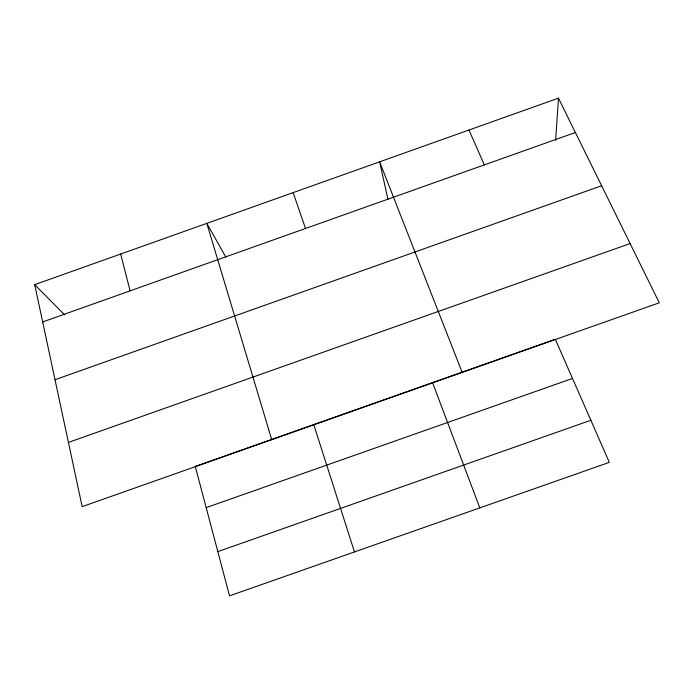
<?xml version="1.0" encoding="UTF-8"?>
<svg xmlns="http://www.w3.org/2000/svg" width="694" height="694" viewBox="0 0 694 694"><rect width="100%" height="100%" fill="white"/><g stroke="black" fill="none" stroke-linecap="round" stroke-linejoin="round"><path stroke-width="1.04" d="M555.642 140.275L558.462 98.149L34.7 284.653L82.161 506.637L659.3 302.792L558.462 98.149M42.672 321.947L575.395 132.511M55.026 379.713L601.629 185.749M68.428 442.416L630.117 243.559M373.094 403.604L195.266 466.42L229.532 595.851L609.323 462.36L555.304 339.253L493.876 360.949M374.101 403.249L492.853 361.305M206.179 507.635L572.498 378.447M217.821 551.617L590.854 420.278M34.7 284.653L64.75 314.963M225.828 257.101L206.812 223.364L271.736 439.684M468.953 130.021L484.351 164.894M462.169 372.418L379.644 161.823L387.963 199.447M432.536 382.611L479.806 507.878M293.137 192.628L305.516 228.482M313.731 424.572L354.478 551.93M120.669 254.039L130.108 290.855"/></g></svg>
